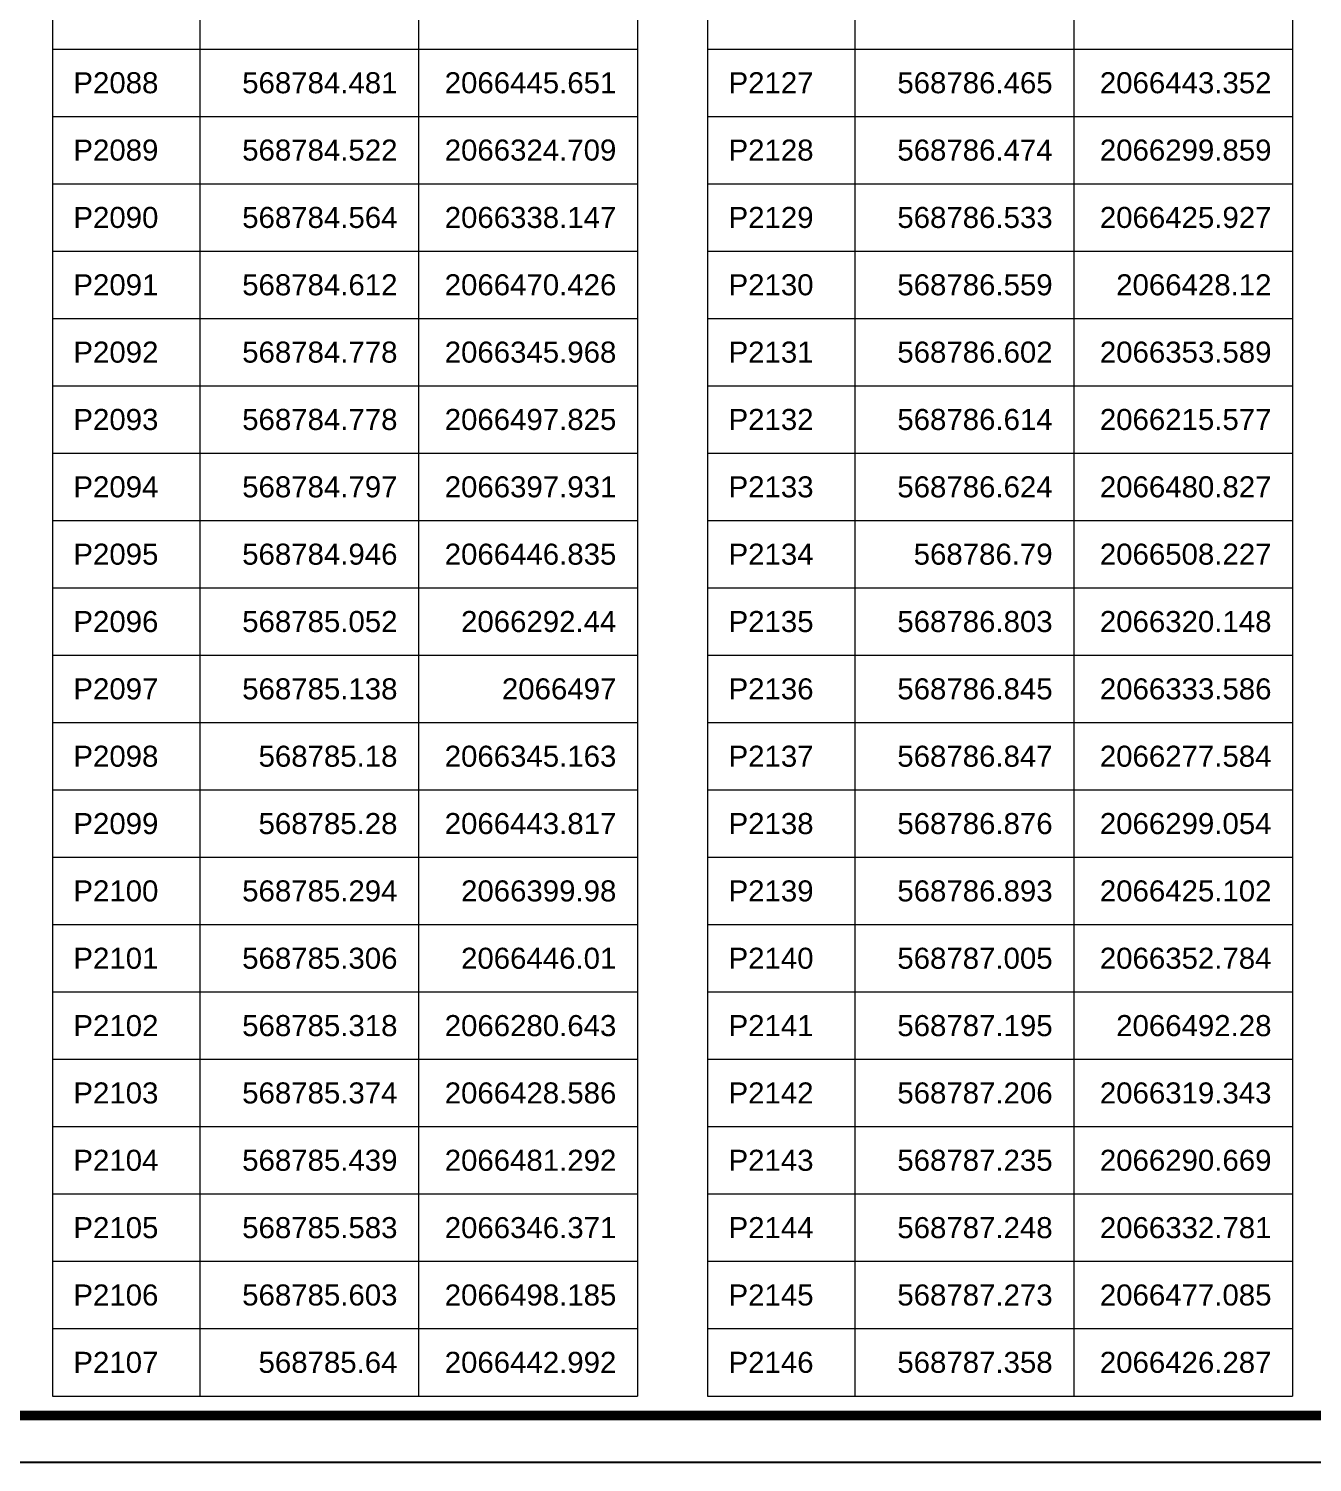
# Model space of a CAD drawing. Header units: millimetres. Extents: x 0 to 571985, y 0 to 2066666.
# Drawn here: x 569650.8 to 569664.22, y 2065341.71 to 2065356.69 of the extents above; entities that cross this region are included whole.
import ezdxf
from ezdxf.enums import TextEntityAlignment as Align

# ---------------------------------------------------------------- set-up
doc = ezdxf.new("R2010")
doc.units = ezdxf.units.MM
doc.linetypes.add('CENTER', pattern=[3, 1.5, -0.5, 0.5, -0.5])
for name, color, linetype, lineweight in [('A-KY HIEU', 34, 'Continuous', 20), ('E- RANH GIOI', 1, 'CENTER', 13), ('kata_net khung', 3, 'Continuous', 20), ('kata_text', 254, 'Continuous', 30)]:
    doc.layers.add(name, color=color, linetype=linetype, lineweight=lineweight)
doc.styles.add('kata_text', font='arial.ttf', dxfattribs={"width": 0.8})

# ---------------------------------------------------------------- blocks, each defined once
blk = doc.blocks.new('A$C33BC4D2A')
at = {"layer": 'A-KY HIEU', "color": 0, "const_width": 1.02}
blk.add_lwpolyline([(14.35, -292.1), (14.35, -4.9), (414.98, -4.9), (414.98, -292.1)], close=True, dxfattribs=at)
at = {"layer": 'Defpoints', "color": 125}
blk.add_lwpolyline([(0, -297), (420, -297), (420, 0), (0, 0)], close=True, dxfattribs=at)

msp = doc.modelspace()

# ---------------------------------------------------------------- linework, layer by layer
at = {"layer": 'kata_net khung'}
for p, q in [((569651.049, 2065370.561), (569651.049, 2065342.401)), ((569652.589, 2065370.561), (569652.589, 2065342.401)), ((569654.877, 2065370.561), (569654.877, 2065342.401)), ((569657.165, 2065370.561), (569657.165, 2065342.401)), ((569657.898, 2065370.561), (569657.898, 2065342.401)), ((569659.438, 2065370.561), (569659.438, 2065342.401)), ((569661.726, 2065370.561), (569661.726, 2065342.401)), ((569664.014, 2065370.561), (569664.014, 2065342.401)), ((569651.049, 2065356.481), (569657.165, 2065356.481)), ((569657.898, 2065356.481), (569664.014, 2065356.481)), ((569651.049, 2065355.777), (569657.165, 2065355.777)), ((569657.898, 2065355.777), (569664.014, 2065355.777)), ((569651.049, 2065355.073), (569657.165, 2065355.073)), ((569657.898, 2065355.073), (569664.014, 2065355.073)), ((569651.049, 2065354.369), (569657.165, 2065354.369)), ((569657.898, 2065354.369), (569664.014, 2065354.369)), ((569651.049, 2065353.665), (569657.165, 2065353.665)), ((569657.898, 2065353.665), (569664.014, 2065353.665)), ((569651.049, 2065352.961), (569657.165, 2065352.961)), ((569657.898, 2065352.961), (569664.014, 2065352.961)), ((569651.049, 2065352.257), (569657.165, 2065352.257)), ((569657.898, 2065352.257), (569664.014, 2065352.257)), ((569651.049, 2065351.553), (569657.165, 2065351.553)), ((569657.898, 2065351.553), (569664.014, 2065351.553)), ((569651.049, 2065350.849), (569657.165, 2065350.849)), ((569657.898, 2065350.849), (569664.014, 2065350.849)), ((569651.049, 2065350.145), (569657.165, 2065350.145)), ((569657.898, 2065350.145), (569664.014, 2065350.145)), ((569651.049, 2065349.441), (569657.165, 2065349.441)), ((569657.898, 2065349.441), (569664.014, 2065349.441)), ((569651.049, 2065348.737), (569657.165, 2065348.737)), ((569657.898, 2065348.737), (569664.014, 2065348.737)), ((569651.049, 2065348.033), (569657.165, 2065348.033)), ((569657.898, 2065348.033), (569664.014, 2065348.033)), ((569651.049, 2065347.329), (569657.165, 2065347.329)), ((569657.898, 2065347.329), (569664.014, 2065347.329)), ((569651.049, 2065346.625), (569657.165, 2065346.625)), ((569657.898, 2065346.625), (569664.014, 2065346.625)), ((569651.049, 2065345.921), (569657.165, 2065345.921)), ((569657.898, 2065345.921), (569664.014, 2065345.921)), ((569651.049, 2065345.217), (569657.165, 2065345.217)), ((569657.898, 2065345.217), (569664.014, 2065345.217)), ((569651.049, 2065344.513), (569657.165, 2065344.513)), ((569657.898, 2065344.513), (569664.014, 2065344.513)), ((569651.049, 2065343.809), (569657.165, 2065343.809)), ((569657.898, 2065343.809), (569664.014, 2065343.809)), ((569651.049, 2065343.105), (569657.165, 2065343.105)), ((569657.898, 2065343.105), (569664.014, 2065343.105)), ((569651.049, 2065342.401), (569657.165, 2065342.401)), ((569657.898, 2065342.401), (569664.014, 2065342.401))]:
    msp.add_line(p, q, dxfattribs=at)

# ---------------------------------------------------------------- block references
at = {"layer": 'E- RANH GIOI', "xscale": 0.1, "yscale": 0.1, "zscale": 0.1}
msp.add_blockref('A$C33BC4D2A', (569629.456, 2065371.408), dxfattribs=at)

# ---------------------------------------------------------------- texts
at = {"layer": 'kata_text', "style": 'kata_text'}
for s, p in [('P2088', (569651.269, 2065356.129)), ('P2127', (569658.118, 2065356.129)), ('P2089', (569651.269, 2065355.425)), ('P2128', (569658.118, 2065355.425)), ('P2090', (569651.269, 2065354.721)), ('P2129', (569658.118, 2065354.721)), ('P2091', (569651.269, 2065354.017)), ('P2130', (569658.118, 2065354.017)), ('P2092', (569651.269, 2065353.313)), ('P2131', (569658.118, 2065353.313)), ('P2093', (569651.269, 2065352.609)), ('P2132', (569658.118, 2065352.609)), ('P2094', (569651.269, 2065351.905)), ('P2133', (569658.118, 2065351.905)), ('P2095', (569651.269, 2065351.201)), ('P2134', (569658.118, 2065351.201)), ('P2096', (569651.269, 2065350.497)), ('P2135', (569658.118, 2065350.497)), ('P2097', (569651.269, 2065349.793)), ('P2136', (569658.118, 2065349.793)), ('P2098', (569651.269, 2065349.089)), ('P2137', (569658.118, 2065349.089)), ('P2099', (569651.269, 2065348.385)), ('P2138', (569658.118, 2065348.385)), ('P2100', (569651.269, 2065347.681)), ('P2139', (569658.118, 2065347.681)), ('P2101', (569651.269, 2065346.977)), ('P2140', (569658.118, 2065346.977)), ('P2102', (569651.269, 2065346.273)), ('P2141', (569658.118, 2065346.273)), ('P2103', (569651.269, 2065345.569)), ('P2142', (569658.118, 2065345.569)), ('P2104', (569651.269, 2065344.865)), ('P2143', (569658.118, 2065344.865)), ('P2105', (569651.269, 2065344.161)), ('P2144', (569658.118, 2065344.161)), ('P2106', (569651.269, 2065343.457)), ('P2145', (569658.118, 2065343.457)), ('P2107', (569651.269, 2065342.753)), ('P2146', (569658.118, 2065342.753))]:
    msp.add_text(s, height=0.22, dxfattribs=at).set_placement(p, align=Align.MIDDLE_LEFT)
for s, p in [('568784.481', (569654.657, 2065356.129)), ('2066445.651', (569656.945, 2065356.129)), ('568786.465', (569661.506, 2065356.129)), ('2066443.352', (569663.794, 2065356.129)), ('568784.522', (569654.657, 2065355.425)), ('2066324.709', (569656.945, 2065355.425)), ('568786.474', (569661.506, 2065355.425)), ('2066299.859', (569663.794, 2065355.425)), ('568784.564', (569654.657, 2065354.721)), ('2066338.147', (569656.945, 2065354.721)), ('568786.533', (569661.506, 2065354.721)), ('2066425.927', (569663.794, 2065354.721)), ('568784.612', (569654.657, 2065354.017)), ('2066470.426', (569656.945, 2065354.017)), ('568786.559', (569661.506, 2065354.017)), ('2066428.12', (569663.794, 2065354.017)), ('568784.778', (569654.657, 2065353.313)), ('2066345.968', (569656.945, 2065353.313)), ('568786.602', (569661.506, 2065353.313)), ('2066353.589', (569663.794, 2065353.313)), ('568784.778', (569654.657, 2065352.609)), ('2066497.825', (569656.945, 2065352.609)), ('568786.614', (569661.506, 2065352.609)), ('2066215.577', (569663.794, 2065352.609)), ('568784.797', (569654.657, 2065351.905)), ('2066397.931', (569656.945, 2065351.905)), ('568786.624', (569661.506, 2065351.905)), ('2066480.827', (569663.794, 2065351.905)), ('568784.946', (569654.657, 2065351.201)), ('2066446.835', (569656.945, 2065351.201)), ('568786.79', (569661.506, 2065351.201)), ('2066508.227', (569663.794, 2065351.201)), ('568785.052', (569654.657, 2065350.497)), ('2066292.44', (569656.945, 2065350.497)), ('568786.803', (569661.506, 2065350.497)), ('2066320.148', (569663.794, 2065350.497)), ('568785.138', (569654.657, 2065349.793)), ('2066497', (569656.945, 2065349.793)), ('568786.845', (569661.506, 2065349.793)), ('2066333.586', (569663.794, 2065349.793)), ('568785.18', (569654.657, 2065349.089)), ('2066345.163', (569656.945, 2065349.089)), ('568786.847', (569661.506, 2065349.089)), ('2066277.584', (569663.794, 2065349.089)), ('568785.28', (569654.657, 2065348.385)), ('2066443.817', (569656.945, 2065348.385)), ('568786.876', (569661.506, 2065348.385)), ('2066299.054', (569663.794, 2065348.385)), ('568785.294', (569654.657, 2065347.681)), ('2066399.98', (569656.945, 2065347.681)), ('568786.893', (569661.506, 2065347.681)), ('2066425.102', (569663.794, 2065347.681)), ('568785.306', (569654.657, 2065346.977)), ('2066446.01', (569656.945, 2065346.977)), ('568787.005', (569661.506, 2065346.977)), ('2066352.784', (569663.794, 2065346.977)), ('568785.318', (569654.657, 2065346.273)), ('2066280.643', (569656.945, 2065346.273)), ('568787.195', (569661.506, 2065346.273)), ('2066492.28', (569663.794, 2065346.273)), ('568785.374', (569654.657, 2065345.569)), ('2066428.586', (569656.945, 2065345.569)), ('568787.206', (569661.506, 2065345.569)), ('2066319.343', (569663.794, 2065345.569)), ('568785.439', (569654.657, 2065344.865)), ('2066481.292', (569656.945, 2065344.865)), ('568787.235', (569661.506, 2065344.865)), ('2066290.669', (569663.794, 2065344.865)), ('568785.583', (569654.657, 2065344.161)), ('2066346.371', (569656.945, 2065344.161)), ('568787.248', (569661.506, 2065344.161)), ('2066332.781', (569663.794, 2065344.161)), ('568785.603', (569654.657, 2065343.457)), ('2066498.185', (569656.945, 2065343.457)), ('568787.273', (569661.506, 2065343.457)), ('2066477.085', (569663.794, 2065343.457)), ('568785.64', (569654.657, 2065342.753)), ('2066442.992', (569656.945, 2065342.753)), ('568787.358', (569661.506, 2065342.753)), ('2066426.287', (569663.794, 2065342.753))]:
    msp.add_text(s, height=0.22, dxfattribs=at).set_placement(p, align=Align.MIDDLE_RIGHT)

doc.saveas('drawing.dxf')
